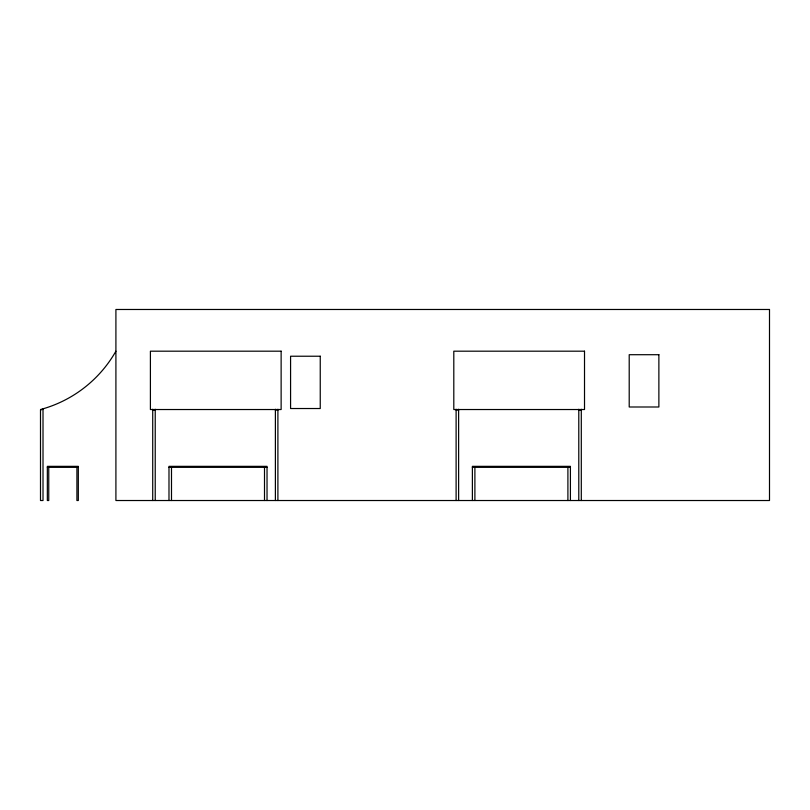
<?xml version="1.0" encoding="UTF-8"?>
<svg xmlns="http://www.w3.org/2000/svg" width="810" height="810" viewBox="0 0 810 810"><rect width="100%" height="100%" fill="white"/><g stroke="black" fill="none" stroke-linecap="round" stroke-linejoin="round"><path stroke-width="1.21" d="M152.715 410.032L155.226 410.032M275.39 410.032L277.901 410.032M456.111 410.032L458.622 410.032M578.785 410.032L581.296 410.032M47.344 467.34L78.317 467.34M168.986 467.34L267.027 467.34M472.382 467.34L570.412 467.34M581.296 409.263L581.296 500.519M578.785 409.263L578.785 500.519M570.412 500.519L570.412 466.347L472.382 466.347L472.382 500.519M567.901 467.34L567.901 500.519M474.893 467.34L474.893 500.519M458.622 409.263L458.622 500.519M456.111 409.263L456.111 500.519M277.901 409.263L277.901 500.519M275.39 409.263L275.39 500.519M267.027 500.519L267.027 466.347L168.986 466.347L168.986 500.519M264.505 467.34L264.505 500.519M171.497 467.34L171.497 500.519M155.226 409.263L155.226 500.519M152.715 409.263L152.715 500.519M76.909 467.34L76.909 500.519L78.317 500.519L78.317 466.347L47.344 466.347L47.344 500.519L48.752 500.519L48.752 467.34M115.911 351.186A123.738 123.738 0 0 1 40.5 409.526M43.011 409.263L40.5 410.032L40.5 500.519L43.011 500.519L43.011 409.263M769.5 309.481L115.911 309.481L115.911 500.519L769.5 500.519L769.5 309.481M281.131 351.186L150.407 351.186L150.407 409.526L281.131 409.526L281.131 351.186M584.516 351.186L453.802 351.186L453.802 409.526L584.516 409.526L584.516 351.186M658.874 354.709L629.208 354.709L629.208 406.995L658.874 406.995L658.874 354.709M320.244 356.228L290.577 356.228L290.577 408.524L320.244 408.524L320.244 356.228"/></g></svg>
